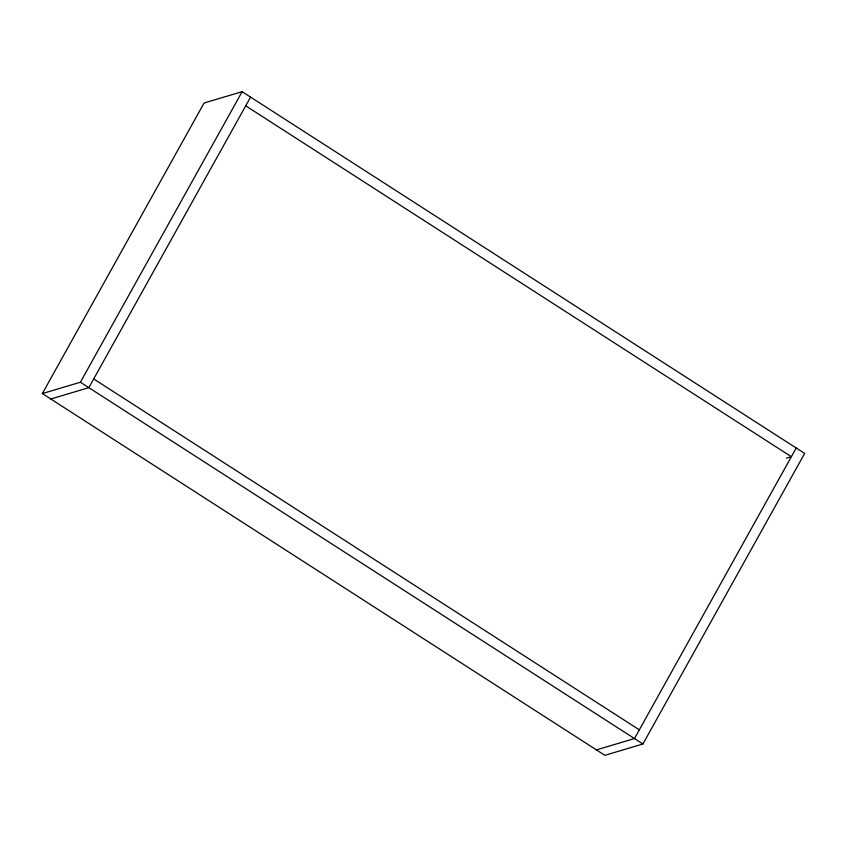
<?xml version="1.0" encoding="UTF-8"?>
<svg xmlns="http://www.w3.org/2000/svg" width="847" height="847" viewBox="0 0 847 847"><rect width="100%" height="100%" fill="white"/><g stroke="black" fill="none" stroke-linecap="round" stroke-linejoin="round"><path stroke-width="1.27" d="M42.35 393.569L204.074 103.016L242.126 91.677L804.65 453.431L642.926 743.984L604.874 755.323L42.35 393.569L80.401 382.23L242.126 91.677M250.564 97.109L88.84 387.661L50.788 399.001M796.212 447.999L634.488 738.552L596.436 749.891M786.45 458.185L791.363 456.713L245.715 105.822M93.689 378.948L639.347 729.839M80.401 382.23L642.926 743.984"/></g></svg>
